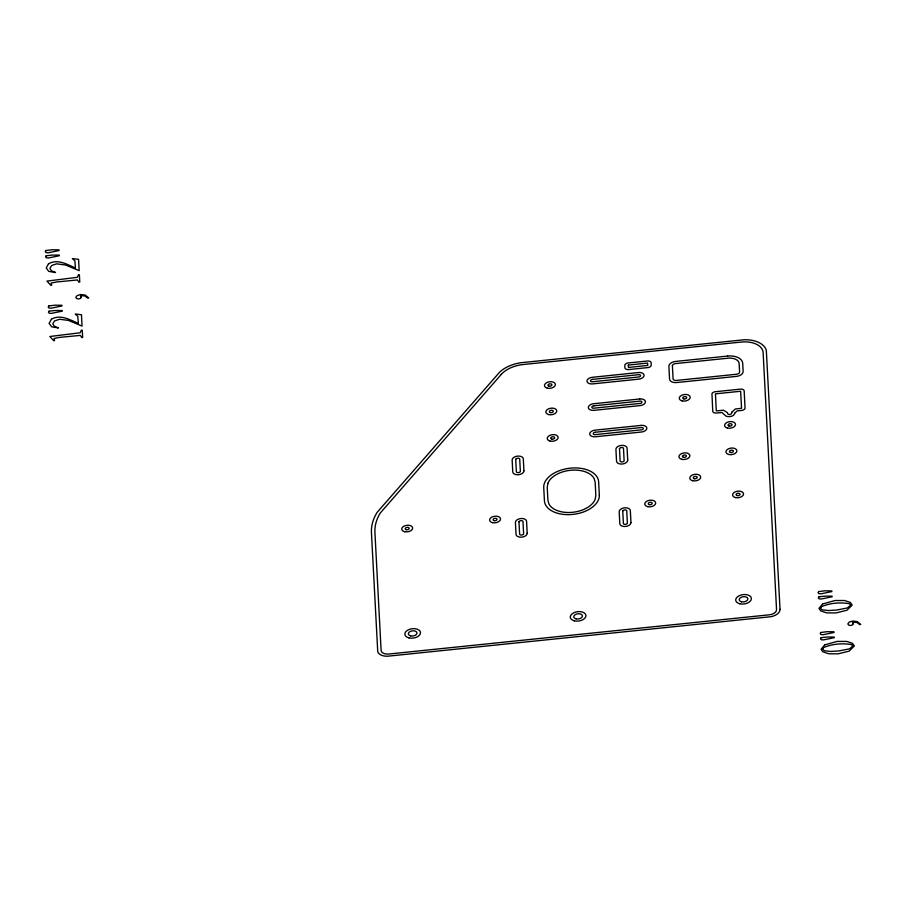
<?xml version="1.0" encoding="UTF-8"?>
<svg xmlns="http://www.w3.org/2000/svg" width="906" height="906" viewBox="0 0 906 906"><rect width="100%" height="100%" fill="white"/><g stroke="black" fill="none" stroke-linecap="round" stroke-linejoin="round"><path stroke-width="1.36" d="M628.356 365.061L647.563 363.08L647.745 365.435L628.47 367.451L628.3 365.107M672.399 365.662L673.09 379.014A3.409 2.038 -7.5 0 0 676.114 380.475L736.805 374.223A3.409 2.038 -7.5 0 0 739.624 372.162L739.081 362.853A11.178 6.682 -7.5 0 0 729.217 358.085L675.23 363.612A3.409 2.038 -7.5 0 0 672.399 365.662M780.032 609.308L779.987 610.1A10.951 6.546 -7.5 0 1 770.915 616.703L387.394 656.238A10.951 6.546 -7.5 0 1 377.734 651.561L371.437 532.615A83.182 49.717 -7.5 0 1 375.163 515.876L377.032 512.468L499.591 372.207A30.068 17.973 -7.5 0 1 520.735 362.74L744.358 339.739A24.87 14.87 -7.5 0 1 766.317 350.35L780.032 609.308M731.776 412.23L731.584 413.408A1.982 1.189 -7.5 0 1 729.715 414.484A1.982 1.189 -7.5 0 1 727.767 413.804L727.45 412.672L723.52 410.214L716.306 410.928L715.423 393.838L740.655 391.256L741.55 408.3L735.4 408.98L731.776 412.23M735.151 412.728L733.667 415.231A5.527 3.307 -7.5 0 1 725.899 416.035L721.957 412.479L716.521 413.045A3.692 2.208 -7.5 0 1 712.75 411.222L711.957 393.702A3.692 2.208 -7.5 0 1 715.412 391.709L740.882 389.093A3.692 2.208 -7.5 0 1 744.143 390.667L745.049 408.176A3.692 2.208 -7.5 0 1 741.991 410.407L737.19 410.905L735.151 412.728M515.718 459.353L516.375 471.89A2.072 1.234 -7.5 0 0 518.413 472.604A2.072 1.234 -7.5 0 0 520.361 471.471L519.704 458.946A2.072 1.234 -7.5 0 0 517.666 458.232A2.072 1.234 -7.5 0 0 515.718 459.353M518.979 521.777L519.636 534.314A2.072 1.234 -7.5 0 0 521.675 535.027A2.072 1.234 -7.5 0 0 523.623 533.906L522.966 521.369A2.072 1.234 -7.5 0 0 520.927 520.656A2.072 1.234 -7.5 0 0 518.979 521.777M547.87 483.34L547.224 487.292L547.904 500.237L548.945 504.008A24.077 14.394 -7.5 0 0 572.626 512.298A24.077 14.394 -7.5 0 0 595.197 499.24L595.842 495.288L595.163 482.354L594.121 478.572A24.077 14.394 -7.5 0 0 570.44 470.282A24.077 14.394 -7.5 0 0 547.87 483.34M619.489 448.651L620.146 461.188A2.072 1.234 -7.5 0 0 622.184 461.901A2.072 1.234 -7.5 0 0 624.132 460.78L623.475 448.244A2.072 1.234 -7.5 0 0 621.437 447.53A2.072 1.234 -7.5 0 0 619.489 448.651M622.75 511.086L623.407 523.611A2.072 1.234 -7.5 0 0 625.446 524.325A2.072 1.234 -7.5 0 0 627.382 523.204L626.737 510.667A2.072 1.234 -7.5 0 0 624.698 509.953A2.072 1.234 -7.5 0 0 622.75 511.086M78.516 274.914L77.214 277.349L46.908 281.087L50.951 285.379L51.665 285.084L51.178 283.034L56.738 281.959L77.463 279.977L78.89 282.151L79.762 282.06L79.388 274.824L78.516 274.914M81.404 330.339L80.113 332.774L49.807 336.511L53.839 340.792L54.564 340.509L54.077 338.459L59.637 337.372L80.351 335.401L81.778 337.576L82.65 337.485L82.276 330.248L81.404 330.339M821.244 606.737L820.53 608.232L822.059 609.795L828.288 610.553L836.578 610.066L847.303 607.971L850.689 605.208L849.466 603.736C840.202 602.071 829.919 603.011 821.244 606.737M823.373 647.643L822.671 649.126L824.2 650.689L830.417 651.448L838.718 650.961L849.432 648.877L852.829 646.103L851.595 644.63C842.342 642.977 832.048 643.906 823.373 647.643M81.212 297.179L80.589 298.357L78.72 298.969L76.716 298.64L75.821 297.428L77.089 295.616L80.645 294.518L85.221 295.062L88.675 297.938L87.633 298.04L85.028 296.036L81.415 295.605L80.464 296.036L81.212 297.179M853.237 623.702L852.614 624.88L850.757 625.491L848.741 625.163L847.846 623.951L849.115 622.139L852.682 621.04L857.246 621.584L860.7 624.461L859.658 624.562L857.053 622.558L853.441 622.128L852.501 622.558L853.237 623.702M48.516 263.816L46.229 267.983L48.754 271.404L55.538 272.536L51.382 270.769L49.875 268.357L51.687 265.481L56.625 263.839L65.526 264.982L79.162 270.656L78.573 259.309L72.355 258.606L74.881 260.86L75.447 268.006C67.169 264.405 57.372 258.561 48.516 263.816M51.416 319.24L49.117 323.408L51.642 326.828L58.437 327.961L54.281 326.183L52.763 323.782L54.575 320.905L59.524 319.263L68.414 320.396L82.061 326.081L81.461 314.733L75.243 314.02L77.78 316.273L78.346 323.431C70.068 319.818 60.26 313.974 51.416 319.24M46.217 255.752L45.572 256.851L46.308 257.802L48.516 257.95L59.354 255.73L59.32 255.13L52.333 255.073L46.217 255.752M49.105 311.166L48.471 312.276L49.207 313.216L51.416 313.374L62.254 311.154L62.22 310.543L55.221 310.498L49.105 311.166M819.001 596.794L818.356 597.903L819.092 598.843L821.312 598.991L832.138 596.782L832.116 596.171L825.117 596.125L819.001 596.794M821.142 637.688L820.496 638.798L821.232 639.738L823.441 639.896L834.279 637.677L834.245 637.065L827.246 637.02L821.142 637.688M45.934 250.543L45.3 251.619L46.036 252.604L48.233 252.774L59.083 250.543L59.049 249.863L52.095 249.762L45.934 250.543M48.822 305.956L48.188 307.043L48.935 308.029L51.121 308.199L61.982 305.968L61.936 305.288L54.994 305.186L48.822 305.956M818.718 591.584L818.084 592.671L818.82 593.645L821.017 593.815L831.867 591.584L831.833 590.905L824.89 590.814L818.718 591.584M820.847 632.479L820.224 633.566L820.961 634.551L823.146 634.721L834.007 632.49L833.973 631.81L827.019 631.708L820.847 632.479M822.523 604.019L818.979 608.368L820.643 610.848L826.668 612.886L836.136 612.909L847.019 610.225L852.172 605.095L850.27 602.388L844.494 600.508L834.992 600.519L822.523 604.019M824.653 644.913L821.108 649.274L822.784 651.754L828.797 653.781L838.277 653.804L849.149 651.131L854.313 645.989L852.399 643.283L846.634 641.414L837.121 641.414L824.653 644.913M501.267 374.416L380.226 513.079A79.637 47.599 -7.5 0 0 374.925 532.286L381.098 650.361A7.429 4.439 -7.5 0 0 388.708 654.041L769.387 614.8A7.429 4.439 -7.5 0 0 776.544 609.591L763.135 352.638A21.359 12.763 -7.5 0 0 741.233 342.049L523.385 364.506A26.557 15.866 -7.5 0 0 501.267 374.416M592.615 379.376L591.878 379.512A1.982 1.189 -7.5 0 0 590.474 380.814A1.982 1.189 -7.5 0 0 592.003 381.811L639.149 376.941A1.982 1.189 -7.5 0 0 640.553 375.65A1.982 1.189 -7.5 0 0 639.024 374.654L592.615 379.376M593.996 405.809L593.26 405.933A1.982 1.189 -7.5 0 0 591.856 407.236A1.982 1.189 -7.5 0 0 593.373 408.232L640.531 403.374A1.982 1.189 -7.5 0 0 641.924 402.071A1.982 1.189 -7.5 0 0 640.406 401.075L593.996 405.809M595.378 432.23L594.642 432.366A1.982 1.189 -7.5 0 0 593.237 433.668A1.982 1.189 -7.5 0 0 594.755 434.665L641.901 429.795A1.982 1.189 -7.5 0 0 643.305 428.504A1.982 1.189 -7.5 0 0 641.788 427.507L595.378 432.23M648.186 367.542L628.685 369.569A3.692 2.208 -7.5 0 1 624.902 367.745L624.8 365.231A3.692 2.208 -7.5 0 1 627.858 363L647.847 360.939A3.692 2.208 -7.5 0 1 651.097 362.513L651.244 365.311A3.692 2.208 -7.5 0 1 648.186 367.542M727.654 356.069L675.559 361.437A6.931 4.145 -7.5 0 0 668.888 366.296L669.557 379.116A6.931 4.145 -7.5 0 0 676.657 382.547L736.465 376.386A6.931 4.145 -7.5 0 0 743.135 371.528L742.716 363.351A14.689 8.777 -7.5 0 0 727.654 356.069M638.402 372.547L592.275 377.304A5.527 3.307 -7.5 0 0 586.963 381.177A5.527 3.307 -7.5 0 0 592.626 383.906L638.753 379.15A5.527 3.307 -7.5 0 0 644.064 375.288A5.527 3.307 -7.5 0 0 638.402 372.547M639.783 398.98L593.657 403.725A5.527 3.307 -7.5 0 0 588.334 407.598A5.527 3.307 -7.5 0 0 593.996 410.339L640.123 405.582A5.527 3.307 -7.5 0 0 645.446 401.709A5.527 3.307 -7.5 0 0 639.783 398.98M641.165 425.401L595.038 430.157A5.527 3.307 -7.5 0 0 589.715 434.031A5.527 3.307 -7.5 0 0 595.378 436.76L641.505 432.015A5.527 3.307 -7.5 0 0 646.827 428.142A5.527 3.307 -7.5 0 0 641.165 425.401M627.699 460.089L627.077 448.198A5.617 3.352 -7.5 0 0 621.323 445.412A5.617 3.352 -7.5 0 0 615.921 449.342L616.544 461.233A5.617 3.352 -7.5 0 0 622.297 464.019A5.617 3.352 -7.5 0 0 627.699 460.089M630.961 522.513L630.338 510.622A5.617 3.352 -7.5 0 0 624.585 507.836A5.617 3.352 -7.5 0 0 619.183 511.777L619.806 523.668A5.617 3.352 -7.5 0 0 625.559 526.443A5.617 3.352 -7.5 0 0 630.961 522.513M599.33 495.072L598.64 481.856A27.622 16.512 -7.5 0 0 570.327 468.164A27.622 16.512 -7.5 0 0 543.736 487.519L544.427 500.724A27.622 16.512 -7.5 0 0 572.739 514.415A27.622 16.512 -7.5 0 0 599.33 495.072M523.928 470.78L523.306 458.889A5.617 3.352 -7.5 0 0 517.553 456.114A5.617 3.352 -7.5 0 0 512.15 460.044L512.773 471.935A5.617 3.352 -7.5 0 0 518.526 474.721A5.617 3.352 -7.5 0 0 523.928 470.78M527.19 533.215L526.567 521.324A5.617 3.352 -7.5 0 0 520.814 518.538A5.617 3.352 -7.5 0 0 515.412 522.468L516.035 534.359A5.617 3.352 -7.5 0 0 521.788 537.145A5.617 3.352 -7.5 0 0 527.19 533.215M574.404 620.848A7.882 4.711 -7.5 0 0 585.944 615.559A7.882 4.711 -7.5 0 0 573.974 612.683A7.882 4.711 -7.5 0 0 574.404 620.848M647.62 506.647A5.527 3.307 -7.5 0 0 655.706 502.932A5.527 3.307 -7.5 0 0 647.314 500.927A5.527 3.307 -7.5 0 0 647.62 506.647M492.456 522.637A5.527 3.307 -7.5 0 0 500.542 518.923A5.527 3.307 -7.5 0 0 492.162 516.918A5.527 3.307 -7.5 0 0 492.456 522.637M408.968 637.903A7.882 4.711 -7.5 0 0 420.509 632.615A7.882 4.711 -7.5 0 0 408.538 629.738A7.882 4.711 -7.5 0 0 408.968 637.903M404.597 531.697A5.527 3.307 -7.5 0 0 412.683 527.983A5.527 3.307 -7.5 0 0 404.303 525.978A5.527 3.307 -7.5 0 0 404.597 531.697M735.468 497.587A5.527 3.307 -7.5 0 0 743.566 493.872A5.527 3.307 -7.5 0 0 735.174 491.867A5.527 3.307 -7.5 0 0 735.468 497.587M739.84 603.792A7.882 4.711 -7.5 0 0 751.38 598.504A7.882 4.711 -7.5 0 0 739.409 595.627A7.882 4.711 -7.5 0 0 739.84 603.792M681.822 459.342A5.527 3.307 -7.5 0 0 689.908 455.627A5.527 3.307 -7.5 0 0 681.527 453.612A5.527 3.307 -7.5 0 0 681.822 459.342M550.101 441.086A5.527 3.307 -7.5 0 0 558.187 437.383A5.527 3.307 -7.5 0 0 549.806 435.367A5.527 3.307 -7.5 0 0 550.101 441.086M682.116 400.905A5.527 3.307 -7.5 0 0 690.213 397.202A5.527 3.307 -7.5 0 0 681.822 395.186A5.527 3.307 -7.5 0 0 682.116 400.905M728.809 454.495A5.527 3.307 -7.5 0 0 736.895 450.78A5.527 3.307 -7.5 0 0 728.503 448.776A5.527 3.307 -7.5 0 0 728.809 454.495M727.427 428.062A5.527 3.307 -7.5 0 0 735.513 424.359A5.527 3.307 -7.5 0 0 727.133 422.343A5.527 3.307 -7.5 0 0 727.427 428.062M692.637 480.735A5.527 3.307 -7.5 0 0 700.723 477.032A5.527 3.307 -7.5 0 0 692.343 475.016A5.527 3.307 -7.5 0 0 692.637 480.735M547.337 388.176A5.527 3.307 -7.5 0 0 555.423 384.461A5.527 3.307 -7.5 0 0 547.043 382.445A5.527 3.307 -7.5 0 0 547.337 388.176M548.719 414.597A5.527 3.307 -7.5 0 0 556.805 410.894A5.527 3.307 -7.5 0 0 548.424 408.878A5.527 3.307 -7.5 0 0 548.719 414.597M576.069 618.843A4.349 2.593 -7.5 0 0 582.433 615.921A4.349 2.593 -7.5 0 0 575.831 614.336A4.349 2.593 -7.5 0 0 576.069 618.843M649.274 504.631A1.982 1.189 -7.5 0 0 652.184 503.294A1.982 1.189 -7.5 0 0 649.172 502.57A1.982 1.189 -7.5 0 0 649.274 504.631M494.121 520.622A1.982 1.189 -7.5 0 0 497.032 519.285A1.982 1.189 -7.5 0 0 494.019 518.572A1.982 1.189 -7.5 0 0 494.121 520.622M410.633 635.887A4.349 2.593 -7.5 0 0 416.987 632.977A4.349 2.593 -7.5 0 0 410.395 631.391A4.349 2.593 -7.5 0 0 410.633 635.887M406.262 529.682A1.982 1.189 -7.5 0 0 409.172 528.345A1.982 1.189 -7.5 0 0 406.16 527.62A1.982 1.189 -7.5 0 0 406.262 529.682M737.133 495.571A1.982 1.189 -7.5 0 0 740.043 494.234A1.982 1.189 -7.5 0 0 737.031 493.521A1.982 1.189 -7.5 0 0 737.133 495.571M741.504 601.788A4.349 2.593 -7.5 0 0 747.869 598.866A4.349 2.593 -7.5 0 0 741.267 597.28A4.349 2.593 -7.5 0 0 741.504 601.788M683.486 457.326A1.982 1.189 -7.5 0 0 686.397 455.99A1.982 1.189 -7.5 0 0 683.384 455.265A1.982 1.189 -7.5 0 0 683.486 457.326M551.765 439.082A1.982 1.189 -7.5 0 0 554.676 437.745A1.982 1.189 -7.5 0 0 551.652 437.02A1.982 1.189 -7.5 0 0 551.765 439.082M683.781 398.889A1.982 1.189 -7.5 0 0 686.691 397.564A1.982 1.189 -7.5 0 0 683.679 396.839A1.982 1.189 -7.5 0 0 683.781 398.889M730.474 452.479A1.982 1.189 -7.5 0 0 733.373 451.143A1.982 1.189 -7.5 0 0 730.361 450.418A1.982 1.189 -7.5 0 0 730.474 452.479M729.092 426.058A1.982 1.189 -7.5 0 0 732.003 424.721A1.982 1.189 -7.5 0 0 728.979 423.997A1.982 1.189 -7.5 0 0 729.092 426.058M694.302 478.719A1.982 1.189 -7.5 0 0 697.201 477.394A1.982 1.189 -7.5 0 0 694.189 476.669A1.982 1.189 -7.5 0 0 694.302 478.719M549.002 386.16A1.982 1.189 -7.5 0 0 551.913 384.824A1.982 1.189 -7.5 0 0 548.889 384.099A1.982 1.189 -7.5 0 0 549.002 386.16M550.384 412.581A1.982 1.189 -7.5 0 0 553.283 411.256A1.982 1.189 -7.5 0 0 550.27 410.531A1.982 1.189 -7.5 0 0 550.384 412.581"/></g></svg>
